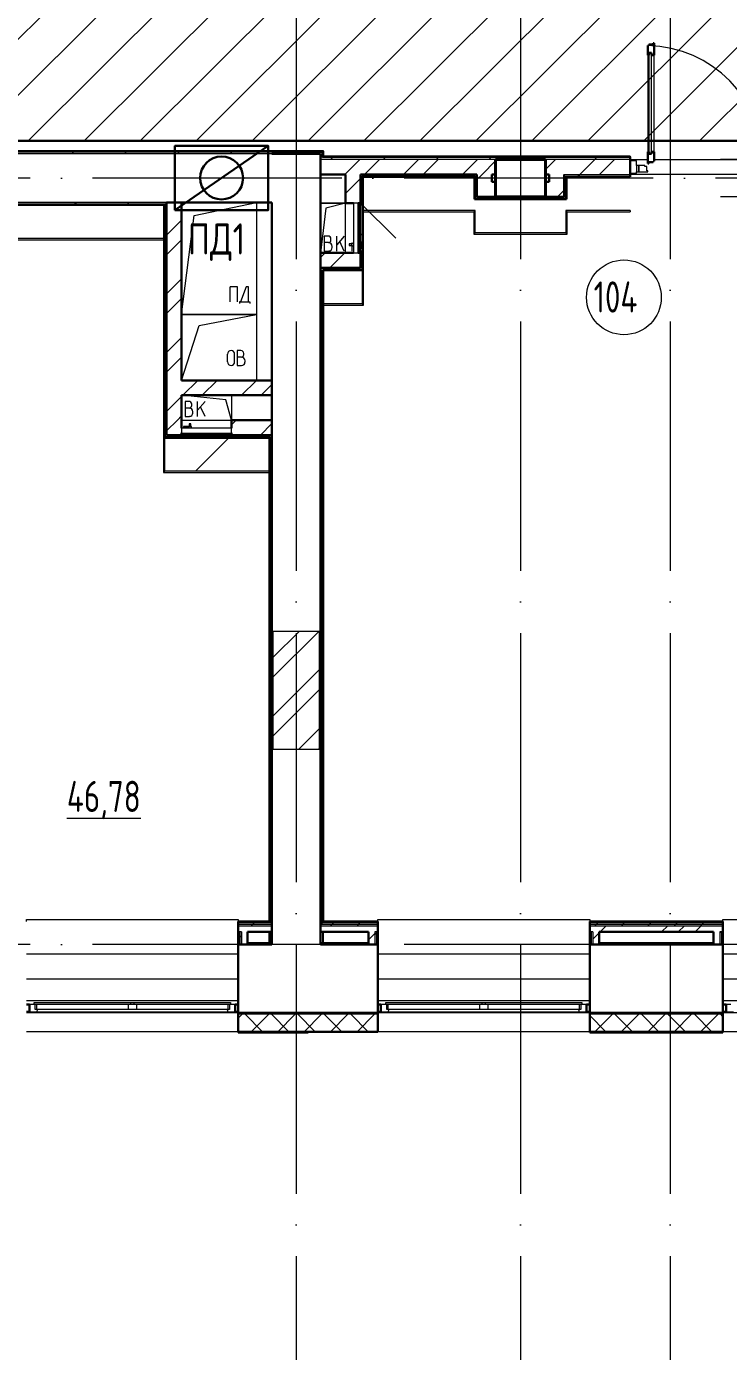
# Model space of a CAD drawing. Header units: millimetres. Extents: x -259809 to 472825, y -397243 to 31861.
# Drawn here: x -50621 to -44987, y -376099 to -365465 of the extents above; entities that cross this region are included whole.
import ezdxf

# ---------------------------------------------------------------- set-up
doc = ezdxf.new("R2010")
doc.units = ezdxf.units.MM
doc.linetypes.add('ADSK_Линия сетки', pattern=[25, 20, -2.5, 0, -2.5])
doc.linetypes.add('ADSK_Сверху', pattern=[450, 300, -150])
for name, color, linetype, lineweight in [('_ Окна', 252, 'Continuous', 30), ('Витраж', 252, 'Continuous', 9), ('Двери', 252, 'Continuous', 9), ('Линии', 7, 'Continuous', 9), ('лс', 5, 'Continuous', 30), ('Марки помещений', 252, 'Continuous', 20), ('Несущие колонны', 252, 'Continuous', 18), ('Оборудование', 8, 'Continuous', 18), ('Ограждение', 252, 'Continuous', 9), ('Окна', 252, 'Continuous', 9), ('Оси', 252, 'Continuous', 9), ('Перекрытие', 252, 'Continuous', 18), ('Стены внутренние', 252, 'Continuous', 18), ('Стены наружные', 252, 'Continuous', 18), ('Стены штриховка', 7, 'Continuous', 9)]:
    doc.layers.add(name, color=color, linetype=linetype, lineweight=lineweight)
doc.layers.add('Двери открывание', color=7, linetype='Continuous', lineweight=9, true_color=0xc0c0c0)
doc.layers.add('СОТ', color=7, linetype='Continuous')
doc.styles.add('GOST 2.304 type A', font='', dxfattribs={"height": 250})
doc.styles.add('GOST Common_3', font='', dxfattribs={"height": 3.5})
doc.styles.get('GOST 2.304 type A').set_extended_font_data('GOST 2.304 type A')
doc.styles.get('GOST Common_3').set_extended_font_data('GOST 2.304 type A')
pattern_1 = [(0, (-32119.8, 94.4), (0, 600), []), (90, (-32119.8, 94.4), (-600, 4e-14), [])]

# ---------------------------------------------------------------- blocks, each defined once
blk = doc.blocks.new('1 этаж')
at = {"layer": 'Ограждение', "true_color": 0x636466}
h = blk.add_hatch(dxfattribs=at)
h.set_pattern_fill('FP_26', color=251, style=0, pattern_type=2)
h.set_pattern_definition(pattern_1)
h.paths.add_polyline_path([(-48241, -13780), (-48236, -13775), (-54471, -13775), (-54471, -13780), (-48246, -13780)])
h = blk.add_hatch(dxfattribs=at)
h.set_pattern_fill('FP_25', color=251, style=0, pattern_type=2)
h.set_pattern_definition(pattern_1)
h.paths.add_polyline_path([(-45958, -13825), (-45776, -13825), (-45776, -13820), (-48236, -13820), (-48241, -13825), (-46676, -13825)])
at = {"color": 251, "lineweight": 18, "true_color": 0x636466}
for p, q in [((-49276, -14296), (-48776, -14190)), ((-48776, -14190), (-48776, -15090)), ((-48061, -14195), (-48261, -14195)), ((-48061, -14195), (-48261, -14195)), ((-48219, -14237), (-48261, -14595)), ((-48061, -14195), (-48219, -14237)), ((-49376, -15090), (-49276, -14296)), ((-48201, -14460), (-48231, -14460)), ((-48231, -14460), (-48231, -14580)), ((-48071, -14460), (-48131, -14531)), ((-48131, -14580), (-48131, -14460)), ((-48197, -14513), (-48231, -14513)), ((-48177, -14493), (-48177, -14483)), ((-48167, -14553), (-48167, -14543)), ((-48071, -14580), (-48107, -14503)), ((-48231, -14580), (-48194, -14580)), ((-48927, -14867), (-48985, -14867)), ((-48985, -14987), (-48985, -14867)), ((-48927, -14987), (-48927, -14867)), ((-48858, -14867), (-48902, -14987)), ((-48839, -14867), (-48858, -14867)), ((-48839, -14987), (-48839, -14867)), ((-48912, -14987), (-48912, -15002)), ((-48902, -14987), (-48912, -14987)), ((-48902, -14987), (-48839, -14987)), ((-48839, -14987), (-48829, -14987)), ((-48829, -14987), (-48829, -15002)), ((-49376, -15090), (-48776, -15090)), ((-48776, -15090), (-49376, -15090)), ((-49234, -15179), (-48776, -15090)), ((-48776, -15090), (-48776, -15618)), ((-49376, -15618), (-49234, -15179)), ((-49008, -15470), (-49008, -15407)), ((-48951, -15470), (-48951, -15407)), ((-48900, -15379), (-48930, -15379)), ((-48930, -15379), (-48930, -15499)), ((-48877, -15412), (-48877, -15402)), ((-48897, -15432), (-48930, -15432)), ((-48930, -15499), (-48894, -15499)), ((-48867, -15472), (-48867, -15462)), ((-49020, -15774), (-49376, -15738)), ((-49318, -15787), (-49348, -15787)), ((-49348, -15787), (-49348, -15907)), ((-49315, -15840), (-49348, -15840)), ((-49295, -15820), (-49295, -15810)), ((-49188, -15787), (-49248, -15858)), ((-49248, -15907), (-49248, -15787)), ((-49188, -15907), (-49224, -15830)), ((-48976, -15938), (-49020, -15774)), ((-48976, -15738), (-48976, -15938)), ((-49348, -15907), (-49312, -15907)), ((-49285, -15880), (-49285, -15870))]:
    blk.add_line(p, q, dxfattribs=at)
for centre, radius, start, end in [((-48201, -14483), 23.3, 0, 90), ((-48197, -14493), 20, 270, 0), ((-48197, -14543), 30, 0, 90), ((-48194, -14553), 26.7, 270, 0), ((-48979, -15407), 28.7, 0, 180), ((-48900, -15402), 23.3, 0, 90), ((-48897, -15412), 20, 270, 0), ((-48979, -15470), 28.7, 180, 0), ((-48897, -15462), 30, 0, 90), ((-48894, -15472), 26.7, 270, 0), ((-49318, -15810), 23.3, 0, 90), ((-49315, -15820), 20, 270, 0), ((-49315, -15870), 30, 0, 90), ((-49312, -15880), 26.7, 270, 0)]:
    blk.add_arc(centre, radius, start, end, dxfattribs=at)
at = {"layer": '_ Окна', "color": 251, "true_color": 0x636466}
for p, q in [((-50596, -20627), (-50621, -20627)), ((-50596, -20685), (-50596, -20627)), ((-48921, -20627), (-48946, -20627)), ((-48946, -20627), (-48946, -20685)), ((-47776, -20627), (-47801, -20627)), ((-47776, -20685), (-47776, -20627)), ((-46101, -20627), (-46126, -20627)), ((-46126, -20627), (-46126, -20685)), ((-45006, -20627), (-45031, -20627)), ((-45006, -20685), (-45006, -20627)), ((-50621, -20685), (-50596, -20685)), ((-48946, -20685), (-48921, -20685)), ((-47801, -20685), (-47776, -20685)), ((-46126, -20685), (-46101, -20685)), ((-45031, -20685), (-45006, -20685))]:
    blk.add_line(p, q, dxfattribs=at)
at = {"layer": '_ Окна', "color": 251, "lineweight": 18, "true_color": 0x636466}
for p, q in [((-50558, -20627), (-50596, -20627)), ((-50596, -20627), (-50596, -20685)), ((-50550, -20668), (-50550, -20627)), ((-48992, -20627), (-48992, -20668)), ((-48946, -20627), (-48984, -20627)), ((-48946, -20685), (-48946, -20627)), ((-47738, -20627), (-47776, -20627)), ((-47776, -20627), (-47776, -20685)), ((-47730, -20668), (-47730, -20627)), ((-46172, -20627), (-46172, -20668)), ((-46126, -20627), (-46164, -20627)), ((-46126, -20685), (-46126, -20627)), ((-44968, -20627), (-45006, -20627)), ((-45006, -20627), (-45006, -20685)), ((-50596, -20685), (-50536, -20685)), ((-50538, -20668), (-50550, -20668)), ((-50536, -20685), (-50532, -20668)), ((-49010, -20668), (-49005, -20685)), ((-49005, -20685), (-48946, -20685)), ((-48992, -20668), (-49004, -20668)), ((-47776, -20685), (-47716, -20685)), ((-47718, -20668), (-47730, -20668)), ((-47716, -20685), (-47712, -20668)), ((-46190, -20668), (-46185, -20685)), ((-46185, -20685), (-46126, -20685)), ((-46172, -20668), (-46184, -20668)), ((-45006, -20685), (-44946, -20685))]:
    blk.add_line(p, q, dxfattribs=at)
at = {"layer": 'Витраж', "color": 251, "lineweight": 18, "true_color": 0x636466}
for p, q in [((-45726, -13855), (-45776, -13855)), ((-45776, -13855), (-45776, -13955)), ((-45726, -13895), (-45726, -13855)), ((-45776, -13955), (-45726, -13955)), ((-45726, -13955), (-45726, -13945))]:
    blk.add_line(p, q, dxfattribs=at)
at = {"layer": 'Двери', "color": 251, "lineweight": 30, "true_color": 0x636466}
for p, q in [((-45626, -12931), (-45634, -12931)), ((-45634, -12931), (-45634, -13007)), ((-45592, -12922), (-45626, -12922)), ((-45626, -12922), (-45626, -12931)), ((-45584, -12913), (-45592, -12913)), ((-45592, -12913), (-45592, -12922)), ((-45584, -13007), (-45584, -12913)), ((-45625, -13007), (-45634, -13007)), ((-45625, -12989), (-45625, -13007)), ((-45604, -12989), (-45625, -12989)), ((-45604, -13007), (-45604, -12989)), ((-45584, -13007), (-45604, -13007)), ((-45634, -13783), (-45634, -13877)), ((-45625, -13783), (-45634, -13783)), ((-45625, -13801), (-45625, -13783)), ((-45604, -13801), (-45625, -13801)), ((-45604, -13783), (-45604, -13801)), ((-45584, -13783), (-45604, -13783)), ((-45584, -13859), (-45584, -13783)), ((-45634, -13877), (-45626, -13877)), ((-45626, -13877), (-45626, -13868)), ((-45626, -13868), (-45592, -13868)), ((-45592, -13868), (-45592, -13859)), ((-45592, -13859), (-45584, -13859))]:
    blk.add_line(p, q, dxfattribs=at)
at = {"layer": 'Двери', "color": 251, "true_color": 0x636466}
for p, q in [((-45634, -13007), (-45634, -13783)), ((-45625, -12989), (-45625, -13801)), ((-45604, -12989), (-45625, -12989)), ((-45604, -13801), (-45604, -12989)), ((-45584, -13783), (-45584, -13007)), ((-45625, -13801), (-45604, -13801)), ((-45726, -13895), (-45726, -13945)), ((-45706, -13895), (-45726, -13895)), ((-45706, -13945), (-45706, -13895)), ((-45657, -13895), (-45706, -13895)), ((-45706, -13895), (-45706, -13945)), ((-45657, -13903), (-45657, -13895)), ((-45643, -13903), (-45657, -13903)), ((-45643, -13937), (-45643, -13903)), ((-45726, -13945), (-45706, -13945)), ((-45706, -13945), (-45634, -13945)), ((-45634, -13937), (-45643, -13937)), ((-45634, -13945), (-45634, -13937))]:
    blk.add_line(p, q, dxfattribs=at)
at = {"layer": 'Двери открывание', "color": 251, "true_color": 0x636466}
blk.add_arc((-45652, -13877), 946, 0, 88.9097, dxfattribs=at)
at = {"layer": 'Линии', "color": 251, "linetype": 'ADSK_Сверху', "ltscale": 100, "true_color": 0x636466}
for p, q in [((-15051, -13845), (-48261, -13845)), ((-15051, -14145), (-48261, -14145))]:
    blk.add_line(p, q, dxfattribs=at)
at = {"layer": 'Марки помещений', "color": 251, "true_color": 0x636466}
blk.add_circle((-45826, -14952), 300, dxfattribs=at)
at = {"layer": 'Несущие колонны', "color": 251, "lineweight": 40, "true_color": 0x636466}
for p, q in [((-46856, -13845), (-46456, -13845)), ((-46856, -14145), (-46856, -13845)), ((-46456, -13845), (-46856, -13845)), ((-46456, -13845), (-46456, -14145)), ((-46856, -13965), (-46856, -14145)), ((-46456, -14145), (-46456, -13965)), ((-46456, -14145), (-46856, -14145)), ((-46856, -14145), (-46456, -14145))]:
    blk.add_line(p, q, dxfattribs=at)
at = {"layer": 'Несущие колонны', "color": 251, "true_color": 0x636466}
for p, q in [((-46856, -13845), (-46856, -13965)), ((-46456, -13965), (-46456, -13845))]:
    blk.add_line(p, q, dxfattribs=at)
at = {"layer": 'Оборудование', "color": 251, "true_color": 0x636466}
for p, q in [((-47959, -14195), (-47996, -14195)), ((-47996, -14195), (-47996, -14595)), ((-47959, -14594), (-47959, -14196)), ((-47949, -14202), (-47959, -14202)), ((-47948, -14587), (-47948, -14203)), ((-47941, -14214), (-47946, -14214)), ((-47941, -14195), (-47658, -14478)), ((-47941, -14576), (-47941, -14214)), ((-48014, -14523), (-48031, -14523)), ((-48031, -14523), (-48031, -14535)), ((-48031, -14535), (-48014, -14535)), ((-48012, -14521), (-48014, -14523)), ((-48014, -14523), (-48014, -14535)), ((-48014, -14535), (-48012, -14537)), ((-47996, -14519), (-48012, -14519)), ((-48012, -14519), (-48012, -14538)), ((-48012, -14538), (-47996, -14538)), ((-48006, -14516), (-48011, -14516)), ((-48011, -14516), (-48011, -14524)), ((-48011, -14534), (-48011, -14579)), ((-48006, -14524), (-48006, -14516)), ((-48006, -14579), (-48006, -14534)), ((-47939, -14499), (-47941, -14499)), ((-47941, -14567), (-47939, -14567)), ((-47939, -14503), (-47939, -14499)), ((-47939, -14503), (-47939, -14563)), ((-47939, -14567), (-47939, -14563)), ((-48011, -14579), (-48006, -14579)), ((-47996, -14595), (-47959, -14595)), ((-47959, -14588), (-47949, -14588)), ((-47946, -14576), (-47941, -14576)), ((-49376, -16003), (-49376, -16040)), ((-48976, -16003), (-49376, -16003)), ((-49375, -16041), (-48976, -16041)), ((-49369, -16041), (-49369, -16050)), ((-49368, -16051), (-48983, -16051)), ((-49360, -15988), (-49360, -15993)), ((-49314, -15988), (-49360, -15988)), ((-49360, -15993), (-49314, -15993)), ((-49357, -16053), (-49357, -16058)), ((-49319, -15988), (-49319, -16003)), ((-49299, -15988), (-49319, -15988)), ((-49315, -15986), (-49317, -15988)), ((-49315, -15968), (-49315, -15986)), ((-49303, -15968), (-49315, -15968)), ((-49303, -15986), (-49315, -15986)), ((-49296, -15988), (-49304, -15988)), ((-49304, -15993), (-49296, -15993)), ((-49303, -15986), (-49303, -15968)), ((-49301, -15988), (-49303, -15986)), ((-49299, -16003), (-49299, -15988)), ((-49296, -15993), (-49296, -15988)), ((-48995, -16058), (-48995, -16053)), ((-48983, -16050), (-48983, -16041)), ((-48976, -16040), (-48976, -16003)), ((-49357, -16058), (-48995, -16058)), ((-49348, -16058), (-49348, -16060)), ((-49348, -16060), (-49344, -16060)), ((-49283, -16060), (-49344, -16060)), ((-49283, -16060), (-49279, -16060)), ((-49279, -16060), (-49279, -16058)), ((-48976, -16058), (-49258, -16341))]:
    blk.add_line(p, q, dxfattribs=at)
for points, knots in [([(-47959, -14196), (-47959, -14196), (-47959, -14196), (-47959, -14196), (-47959, -14196), (-47959, -14196), (-47959, -14195), (-47959, -14195), (-47959, -14195), (-47959, -14195)], [-1, -1, -1, -1, -0.833333, -0.75, -0.583333, -0.458333, -0.333333, -0.166667, 0, 0, 0, 0]), ([(-47948, -14203), (-47948, -14203), (-47948, -14203), (-47948, -14203), (-47948, -14203), (-47948, -14203), (-47948, -14203), (-47948, -14202), (-47949, -14202), (-47949, -14202), (-47949, -14202)], [-1, -1, -1, -1, -0.833333, -0.75, -0.666667, -0.583333, -0.458333, -0.333333, -0.166667, 0, 0, 0, 0]), ([(-47946, -14214), (-47946, -14214), (-47947, -14214), (-47947, -14214), (-47947, -14214), (-47947, -14214), (-47947, -14214), (-47947, -14214), (-47948, -14214), (-47948, -14213), (-47948, -14213), (-47948, -14213), (-47948, -14213)], [-1, -1, -1, -1, -0.833333, -0.75, -0.666667, -0.583333, -0.5, -0.416667, -0.333333, -0.25, -0.166667, 0, 0, 0, 0]), ([(-47959, -14595), (-47959, -14595), (-47959, -14595), (-47959, -14595), (-47959, -14595), (-47959, -14595), (-47959, -14595), (-47959, -14595), (-47959, -14594), (-47959, -14594)], [0, 0, 0, 0, 0.166667, 0.333333, 0.458333, 0.583333, 0.708333, 0.833333, 1, 1, 1, 1]), ([(-47949, -14588), (-47949, -14588), (-47949, -14588), (-47948, -14588), (-47948, -14588), (-47948, -14588), (-47948, -14588), (-47948, -14588), (-47948, -14588), (-47948, -14587), (-47948, -14587)], [0, 0, 0, 0, 0.166667, 0.333333, 0.458333, 0.583333, 0.666667, 0.75, 0.833333, 1, 1, 1, 1]), ([(-47948, -14578), (-47948, -14578), (-47948, -14578), (-47948, -14577), (-47948, -14577), (-47947, -14577), (-47947, -14577), (-47947, -14577), (-47947, -14577), (-47947, -14576), (-47947, -14576), (-47946, -14576), (-47946, -14576)], [0, 0, 0, 0, 0.166667, 0.25, 0.333333, 0.416667, 0.5, 0.583333, 0.666667, 0.75, 0.833333, 1, 1, 1, 1]), ([(-49376, -16040), (-49376, -16040), (-49376, -16040), (-49375, -16040), (-49375, -16040), (-49375, -16041), (-49375, -16041), (-49375, -16041), (-49375, -16041), (-49375, -16041)], [0, 0, 0, 0, 0.166667, 0.333333, 0.458333, 0.583333, 0.708333, 0.833333, 1, 1, 1, 1]), ([(-49369, -16050), (-49369, -16051), (-49369, -16051), (-49368, -16051), (-49368, -16051), (-49368, -16051), (-49368, -16051), (-49368, -16051), (-49368, -16051), (-49368, -16051), (-49368, -16051)], [0, 0, 0, 0, 0.166667, 0.333333, 0.458333, 0.583333, 0.666667, 0.75, 0.833333, 1, 1, 1, 1]), ([(-49358, -16051), (-49358, -16051), (-49358, -16051), (-49357, -16052), (-49357, -16052), (-49357, -16052), (-49357, -16052), (-49357, -16052), (-49357, -16052), (-49357, -16052), (-49357, -16053), (-49357, -16053), (-49357, -16053)], [0, 0, 0, 0, 0.166667, 0.25, 0.333333, 0.416667, 0.5, 0.583333, 0.666667, 0.75, 0.833333, 1, 1, 1, 1]), ([(-48995, -16053), (-48995, -16053), (-48995, -16053), (-48994, -16052), (-48994, -16052), (-48994, -16052), (-48994, -16052), (-48994, -16052), (-48994, -16052), (-48994, -16052), (-48993, -16051), (-48993, -16051), (-48993, -16051)], [-1, -1, -1, -1, -0.833333, -0.75, -0.666667, -0.583333, -0.5, -0.416667, -0.333333, -0.25, -0.166667, 0, 0, 0, 0]), ([(-48983, -16051), (-48983, -16051), (-48983, -16051), (-48983, -16051), (-48983, -16051), (-48983, -16051), (-48983, -16051), (-48983, -16051), (-48983, -16051), (-48983, -16051), (-48983, -16050)], [-1, -1, -1, -1, -0.833333, -0.75, -0.666667, -0.583333, -0.458333, -0.333333, -0.166667, 0, 0, 0, 0]), ([(-48976, -16041), (-48976, -16041), (-48976, -16041), (-48976, -16041), (-48976, -16041), (-48976, -16040), (-48976, -16040), (-48976, -16040), (-48976, -16040), (-48976, -16040)], [-1, -1, -1, -1, -0.833333, -0.75, -0.583333, -0.458333, -0.333333, -0.166667, 0, 0, 0, 0])]:
    blk.add_open_spline(points, degree=3, knots=knots, dxfattribs=at)
at = {"layer": 'Ограждение', "color": 251, "true_color": 0x636466}
for p, q in [((-48236, -13775), (-54471, -13775)), ((-48236, -13775), (-48241, -13780)), ((-48236, -13820), (-48241, -13825)), ((-48236, -13820), (-48236, -13775)), ((-45776, -13820), (-48236, -13820)), ((-45776, -13820), (-45776, -13825)), ((-47021, -14255), (-47921, -14255)), ((-47916, -14265), (-47921, -14260)), ((-47916, -15015), (-47916, -14265)), ((-47916, -14265), (-47031, -14265)), ((-47031, -14265), (-47021, -14255)), ((-47031, -14265), (-47031, -14445)), ((-47021, -14435), (-47021, -14255)), ((-46281, -14265), (-46291, -14255)), ((-46291, -14255), (-46291, -14435)), ((-45776, -14255), (-46291, -14255)), ((-46281, -14445), (-46281, -14265)), ((-46281, -14265), (-45776, -14265)), ((-45776, -14255), (-45776, -14265)), ((-47031, -14445), (-47021, -14435)), ((-47031, -14445), (-46281, -14445)), ((-46291, -14435), (-47021, -14435)), ((-46281, -14445), (-46291, -14435)), ((-49516, -14480), (-54471, -14480)), ((-54471, -14490), (-49521, -14490)), ((-49516, -14485), (-49521, -14490)), ((-49521, -14490), (-49521, -16358)), ((-47926, -14735), (-47926, -15005)), ((-47926, -15005), (-48241, -15005)), ((-48236, -15015), (-48241, -15010)), ((-48236, -19960), (-48236, -15015)), ((-48236, -15015), (-47916, -15015)), ((-47916, -15015), (-47926, -15005)), ((-49511, -16348), (-49511, -16078)), ((-49521, -16358), (-49511, -16348)), ((-49521, -16358), (-48676, -16358)), ((-48671, -16348), (-49511, -16348)), ((-48676, -16358), (-48671, -16353)), ((-48676, -16358), (-48676, -19960)), ((-50621, -19960), (-50621, -19945)), ((-50621, -19945), (-48921, -19945)), ((-48921, -19945), (-48921, -19960)), ((-47801, -19960), (-47801, -19945)), ((-47801, -19945), (-46101, -19945)), ((-46101, -19945), (-46101, -19960)), ((-45031, -19960), (-45031, -19945)), ((-45031, -19945), (-43331, -19945)), ((-48676, -20045), (-48676, -20130)), ((-48666, -20130), (-48666, -20045)), ((-48246, -20045), (-48246, -20130)), ((-48236, -20130), (-48236, -20045)), ((-50621, -20220), (-48921, -20220)), ((-47801, -20220), (-46101, -20220)), ((-45031, -20220), (-43331, -20220)), ((-50621, -20420), (-48921, -20420)), ((-47801, -20420), (-46101, -20420)), ((-45031, -20420), (-43331, -20420)), ((-50621, -20595), (-48921, -20595)), ((-47801, -20595), (-46101, -20595)), ((-45031, -20595), (-43331, -20595))]:
    blk.add_line(p, q, dxfattribs=at)
at = {"layer": 'Окна', "color": 251, "true_color": 0x636466}
for p, q in [((-50558, -20610), (-49786, -20610)), ((-50558, -20627), (-50558, -20610)), ((-49786, -20627), (-50558, -20627)), ((-50538, -20668), (-50538, -20627)), ((-49806, -20627), (-49806, -20668)), ((-49786, -20610), (-49756, -20610)), ((-49786, -20610), (-49786, -20627)), ((-49756, -20627), (-49786, -20627)), ((-49756, -20610), (-48984, -20610)), ((-49756, -20627), (-49756, -20610)), ((-48984, -20627), (-49756, -20627)), ((-49736, -20668), (-49736, -20627)), ((-49004, -20627), (-49004, -20668)), ((-48984, -20610), (-48984, -20627)), ((-47738, -20610), (-46966, -20610)), ((-47738, -20627), (-47738, -20610)), ((-46966, -20627), (-47738, -20627)), ((-47718, -20668), (-47718, -20627)), ((-46986, -20627), (-46986, -20668)), ((-46966, -20610), (-46936, -20610)), ((-46966, -20610), (-46966, -20627)), ((-46936, -20627), (-46966, -20627)), ((-46936, -20610), (-46164, -20610)), ((-46936, -20627), (-46936, -20610)), ((-46164, -20627), (-46936, -20627)), ((-46916, -20668), (-46916, -20627)), ((-46184, -20627), (-46184, -20668)), ((-46164, -20610), (-46164, -20627)), ((-49806, -20668), (-50538, -20668)), ((-50536, -20685), (-49005, -20685)), ((-49736, -20668), (-49806, -20668)), ((-49004, -20668), (-49736, -20668)), ((-46986, -20668), (-47718, -20668)), ((-47716, -20685), (-46185, -20685)), ((-46916, -20668), (-46986, -20668)), ((-46184, -20668), (-46916, -20668))]:
    blk.add_line(p, q, dxfattribs=at)
at = {"layer": 'Оси', "color": 251, "linetype": 'ADSK_Линия сетки', "ltscale": 100, "true_color": 0x636466}
for p, q in [((-48456, -2645), (-48456, -33771)), ((-46656, -2645), (-46656, -33771)), ((-45456, -2645), (-45456, -33771)), ((4411, -13995), (-72528, -13995)), ((4411, -20145), (-72528, -20145))]:
    blk.add_line(p, q, dxfattribs=at)
at = {"layer": 'Перекрытие', "color": 251, "ltscale": 100, "true_color": 0x636466}
for p, q in [((-45776, -13845), (-45634, -13845)), ((-45584, -13845), (-44368, -13845)), ((-48261, -14195), (-48061, -14195)), ((-48976, -15738), (-48976, -15938))]:
    blk.add_line(p, q, dxfattribs=at)
at = {"layer": 'Стены внутренние', "color": 251, "true_color": 0x636466}
for p, q in [((-48651, -13800), (-54481, -13800)), ((-48646, -17630), (-48266, -17630)), ((-48266, -18580), (-48646, -18580)), ((-48921, -20695), (-50621, -20695)), ((-46101, -20695), (-47801, -20695)), ((-43331, -20695), (-45031, -20695)), ((-48921, -20847), (-50621, -20847)), ((-46101, -20847), (-47801, -20847)), ((-43331, -20847), (-45031, -20847))]:
    blk.add_line(p, q, dxfattribs=at)
at = {"layer": 'Стены внутренние', "color": 251, "lineweight": 30, "true_color": 0x636466}
for p, q in [((-48261, -13800), (-48651, -13800)), ((-48261, -14595), (-48261, -13965)), ((-49376, -14190), (-48651, -14190)), ((-48651, -14190), (-48651, -15618)), ((-48651, -15738), (-48651, -15938)), ((-48651, -17630), (-48646, -17630)), ((-48266, -17630), (-48261, -17630)), ((-48646, -18580), (-48651, -18580)), ((-48261, -18580), (-48266, -18580)), ((-48651, -20045), (-48651, -20145)), ((-48261, -20145), (-48261, -20045)), ((-48921, -20145), (-48921, -20695)), ((-48651, -20145), (-48846, -20145)), ((-47876, -20145), (-48261, -20145)), ((-47801, -20695), (-47801, -20145)), ((-46101, -20145), (-46101, -20695)), ((-45106, -20145), (-46026, -20145)), ((-45031, -20695), (-45031, -20145)), ((-48921, -20695), (-47801, -20695)), ((-48921, -20705), (-48921, -20847)), ((-47801, -20847), (-47801, -20705)), ((-46101, -20695), (-45031, -20695)), ((-46101, -20705), (-46101, -20847)), ((-45031, -20847), (-45031, -20705)), ((-48921, -20847), (-47801, -20847))]:
    blk.add_line(p, q, dxfattribs=at)
at = {"layer": 'Стены внутренние', "color": 251, "linetype": 'Continuous', "lineweight": 9, "true_color": 0x636466}
for p, q in [((-48921, -20737), (-48889, -20705)), ((-48727, -20845), (-48867, -20705)), ((-48817, -20845), (-48677, -20705)), ((-48515, -20845), (-48655, -20705)), ((-48605, -20845), (-48465, -20705)), ((-48303, -20845), (-48443, -20705)), ((-48393, -20845), (-48253, -20705)), ((-48091, -20845), (-48231, -20705)), ((-48181, -20845), (-48041, -20705)), ((-47879, -20845), (-48019, -20705)), ((-47968, -20845), (-47828, -20705)), ((-47801, -20711), (-47807, -20705)), ((-45970, -20845), (-46101, -20714)), ((-46059, -20845), (-45919, -20705)), ((-45758, -20845), (-45898, -20705)), ((-45847, -20845), (-45707, -20705)), ((-45545, -20845), (-45685, -20705)), ((-45635, -20845), (-45495, -20705)), ((-45333, -20845), (-45473, -20705)), ((-45423, -20845), (-45283, -20705)), ((-45121, -20845), (-45261, -20705)), ((-45211, -20845), (-45071, -20705)), ((-45031, -20724), (-45049, -20705)), ((-46030, -20845), (-46031, -20847)), ((-45775, -20847), (-45776, -20845)), ((-45188, -20847), (-45189, -20845))]:
    blk.add_line(p, q, dxfattribs=at)
at = {"layer": 'Стены наружные', "color": 251, "lineweight": 30, "true_color": 0x636466}
for p, q in [((-48241, -13780), (-54481, -13780)), ((-48246, -13785), (-48261, -13785)), ((-48261, -13800), (-48261, -13965)), ((-48246, -13830), (-48246, -13785)), ((-48241, -13825), (-48241, -13780)), ((-45776, -13825), (-48241, -13825)), ((-46856, -13845), (-46456, -13845)), ((-45776, -13985), (-45776, -13825)), ((-48261, -13965), (-48061, -13965)), ((-48061, -13965), (-48061, -14195)), ((-47941, -13965), (-47006, -13965)), ((-47941, -13965), (-47941, -14214)), ((-47926, -13980), (-47021, -13980)), ((-47926, -13985), (-47926, -13980)), ((-47921, -13985), (-47026, -13985)), ((-47921, -14735), (-47921, -13985)), ((-47026, -13985), (-47026, -14165)), ((-47021, -13980), (-47021, -14160)), ((-47006, -13965), (-47006, -14145)), ((-46886, -13965), (-46856, -13965)), ((-46886, -14025), (-46886, -13965)), ((-46856, -14025), (-46886, -14025)), ((-46856, -14145), (-46856, -14025)), ((-46456, -13965), (-46426, -13965)), ((-46426, -14025), (-46456, -14025)), ((-46456, -14025), (-46456, -14145)), ((-46426, -13965), (-46426, -14025)), ((-46306, -14145), (-46306, -13965)), ((-46291, -14160), (-46291, -13980)), ((-46286, -13985), (-45776, -13985)), ((-46286, -14165), (-46286, -13985)), ((-54481, -14210), (-49516, -14210)), ((-49516, -14210), (-49516, -16078)), ((-49511, -14205), (-49511, -16073)), ((-49496, -16058), (-49496, -14190)), ((-49376, -14190), (-49496, -14190)), ((-49376, -15618), (-49376, -14190)), ((-48061, -14195), (-47996, -14195)), ((-47959, -14195), (-47941, -14195)), ((-47026, -14165), (-46286, -14165)), ((-47021, -14160), (-46291, -14160)), ((-47006, -14145), (-46856, -14145)), ((-46856, -14145), (-46306, -14145)), ((-47996, -14595), (-48261, -14595)), ((-48261, -14595), (-48261, -20045)), ((-47941, -14595), (-47959, -14595)), ((-47941, -14576), (-47941, -14715)), ((-48261, -14715), (-47941, -14715)), ((-48246, -19965), (-48246, -14730)), ((-48241, -14735), (-47921, -14735)), ((-48241, -19960), (-48241, -14735)), ((-47941, -14730), (-47926, -14730)), ((-48651, -15618), (-49376, -15618)), ((-48651, -15738), (-48651, -15618)), ((-49376, -15738), (-48651, -15738)), ((-49376, -16003), (-49376, -15738)), ((-48651, -15938), (-48976, -15938)), ((-48976, -15938), (-48976, -16003)), ((-48651, -20045), (-48651, -15938)), ((-49376, -16058), (-49376, -16040)), ((-48976, -16040), (-48976, -16058)), ((-49516, -16078), (-48671, -16078)), ((-49511, -16073), (-48666, -16073)), ((-49357, -16058), (-49496, -16058)), ((-48651, -16058), (-48995, -16058)), ((-48671, -16078), (-48671, -19960)), ((-48666, -16073), (-48666, -19965)), ((-48646, -17630), (-48646, -18580)), ((-48266, -18580), (-48266, -17630)), ((-48921, -19960), (-48921, -20145)), ((-48671, -19960), (-48921, -19960)), ((-48666, -19965), (-48671, -19965)), ((-48261, -19970), (-48246, -19970)), ((-48241, -19965), (-48246, -19965)), ((-47801, -19960), (-48241, -19960)), ((-47801, -20145), (-47801, -19960)), ((-46101, -19960), (-46101, -20145)), ((-45031, -19960), (-46101, -19960)), ((-45031, -20145), (-45031, -19960)), ((-48846, -20045), (-48651, -20045)), ((-48846, -20145), (-48846, -20045)), ((-48261, -20045), (-47876, -20045)), ((-47876, -20045), (-47876, -20145)), ((-46026, -20045), (-45106, -20045)), ((-46026, -20145), (-46026, -20045)), ((-45106, -20045), (-45106, -20145)), ((-48921, -20145), (-48846, -20145)), ((-47876, -20145), (-47801, -20145)), ((-46101, -20145), (-46026, -20145)), ((-45106, -20145), (-45031, -20145)), ((-48921, -20695), (-48921, -20705)), ((-47801, -20705), (-47801, -20695)), ((-46101, -20695), (-46101, -20705)), ((-45031, -20705), (-45031, -20695)), ((-48921, -20847), (-48921, -20852)), ((-48921, -20852), (-48361, -20852)), ((-48361, -20852), (-48361, -20847)), ((-45031, -20847), (-46101, -20847)), ((-46101, -20847), (-46101, -20852)), ((-46101, -20852), (-45031, -20852)), ((-45031, -20852), (-45031, -20847))]:
    blk.add_line(p, q, dxfattribs=at)
at = {"layer": 'Стены наружные', "color": 251, "linetype": 'Continuous', "lineweight": 9, "true_color": 0x636466}
for p, q in [((-50596, -13785), (-50591, -13780)), ((-50525, -13785), (-50520, -13780)), ((-50454, -13785), (-50449, -13780)), ((-50384, -13785), (-50379, -13780)), ((-50313, -13785), (-50308, -13780)), ((-50257, -13800), (-50242, -13785)), ((-50242, -13785), (-50237, -13780)), ((-50171, -13785), (-50166, -13780)), ((-50101, -13785), (-50096, -13780)), ((-50030, -13785), (-50025, -13780)), ((-49959, -13785), (-49954, -13780)), ((-49889, -13785), (-49884, -13780)), ((-49833, -13800), (-49818, -13785)), ((-49818, -13785), (-49813, -13780)), ((-49747, -13785), (-49742, -13780)), ((-49677, -13785), (-49672, -13780)), ((-49606, -13785), (-49601, -13780)), ((-49535, -13785), (-49530, -13780)), ((-49464, -13785), (-49459, -13780)), ((-49409, -13800), (-49394, -13785)), ((-49394, -13785), (-49389, -13780)), ((-49323, -13785), (-49318, -13780)), ((-49252, -13785), (-49247, -13780)), ((-49182, -13785), (-49177, -13780)), ((-49111, -13785), (-49106, -13780)), ((-49040, -13785), (-49035, -13780)), ((-48984, -13800), (-48969, -13785)), ((-48969, -13785), (-48964, -13780)), ((-48899, -13785), (-48894, -13780)), ((-48828, -13785), (-48823, -13780)), ((-48757, -13785), (-48752, -13780)), ((-48687, -13785), (-48682, -13780)), ((-48616, -13785), (-48611, -13780)), ((-48560, -13800), (-48545, -13785)), ((-48545, -13785), (-48540, -13780)), ((-48474, -13785), (-48469, -13780)), ((-48404, -13785), (-48399, -13780)), ((-48333, -13785), (-48328, -13780)), ((-48262, -13785), (-48257, -13780)), ((-48261, -13846), (-48260, -13845)), ((-48237, -13830), (-48232, -13825)), ((-48181, -13845), (-48166, -13830)), ((-48166, -13830), (-48161, -13825)), ((-48095, -13830), (-48090, -13825)), ((-48065, -13965), (-47945, -13845)), ((-48024, -13830), (-48019, -13825)), ((-47954, -13830), (-47949, -13825)), ((-47908, -13965), (-47788, -13845)), ((-47883, -13830), (-47878, -13825)), ((-47812, -13830), (-47807, -13825)), ((-47757, -13845), (-47742, -13830)), ((-47742, -13830), (-47737, -13825)), ((-47671, -13830), (-47666, -13825)), ((-47600, -13830), (-47595, -13825)), ((-47594, -13965), (-47474, -13845)), ((-47529, -13830), (-47524, -13825)), ((-47459, -13830), (-47454, -13825)), ((-47437, -13965), (-47317, -13845)), ((-47388, -13830), (-47383, -13825)), ((-47332, -13845), (-47317, -13830)), ((-47317, -13830), (-47312, -13825)), ((-47247, -13830), (-47242, -13825)), ((-47176, -13830), (-47171, -13825)), ((-47122, -13965), (-47002, -13845)), ((-47105, -13830), (-47100, -13825)), ((-47035, -13830), (-47030, -13825)), ((-46965, -13965), (-46856, -13856)), ((-46964, -13830), (-46959, -13825)), ((-46908, -13845), (-46893, -13830)), ((-46893, -13830), (-46888, -13825)), ((-46822, -13830), (-46817, -13825)), ((-46752, -13830), (-46747, -13825)), ((-46681, -13830), (-46676, -13825)), ((-46610, -13830), (-46605, -13825)), ((-46540, -13830), (-46535, -13825)), ((-46484, -13845), (-46469, -13830)), ((-46469, -13830), (-46464, -13825)), ((-46456, -13927), (-46374, -13845)), ((-46398, -13830), (-46393, -13825)), ((-46327, -13830), (-46322, -13825)), ((-46257, -13830), (-46252, -13825)), ((-46186, -13830), (-46181, -13825)), ((-46180, -13965), (-46060, -13845)), ((-46115, -13830), (-46110, -13825)), ((-46060, -13845), (-46045, -13830)), ((-46045, -13830), (-46040, -13825)), ((-46022, -13965), (-45902, -13845)), ((-45974, -13830), (-45969, -13825)), ((-45903, -13830), (-45898, -13825)), ((-45832, -13830), (-45827, -13825)), ((-48061, -14118), (-47941, -13998)), ((-47941, -14030), (-47926, -14015)), ((-47926, -14015), (-47921, -14010)), ((-47897, -13985), (-47892, -13980)), ((-47892, -13980), (-47877, -13965)), ((-47826, -13985), (-47821, -13980)), ((-47755, -13985), (-47750, -13980)), ((-47684, -13985), (-47679, -13980)), ((-47614, -13985), (-47609, -13980)), ((-47543, -13985), (-47538, -13980)), ((-47472, -13985), (-47467, -13980)), ((-47467, -13980), (-47452, -13965)), ((-47402, -13985), (-47397, -13980)), ((-47331, -13985), (-47326, -13980)), ((-47260, -13985), (-47255, -13980)), ((-47190, -13985), (-47185, -13980)), ((-47119, -13985), (-47114, -13980)), ((-47048, -13985), (-47043, -13980)), ((-47043, -13980), (-47028, -13965)), ((-47026, -14034), (-47021, -14029)), ((-47006, -14006), (-46965, -13965)), ((-46291, -14006), (-46286, -14001)), ((-46270, -13985), (-46265, -13980)), ((-46200, -13985), (-46195, -13980)), ((-46195, -13980), (-46180, -13965)), ((-46129, -13985), (-46124, -13980)), ((-46058, -13985), (-46053, -13980)), ((-45987, -13985), (-45982, -13980)), ((-45917, -13985), (-45912, -13980)), ((-45846, -13985), (-45841, -13980)), ((-47926, -14085), (-47921, -14080)), ((-47026, -14104), (-47021, -14099)), ((-46360, -14145), (-46306, -14092)), ((-46306, -14092), (-46291, -14077)), ((-46291, -14077), (-46286, -14072)), ((-46291, -14147), (-46286, -14142)), ((-50596, -14210), (-50591, -14205)), ((-50526, -14210), (-50521, -14205)), ((-50455, -14210), (-50450, -14205)), ((-50384, -14210), (-50379, -14205)), ((-50314, -14210), (-50309, -14205)), ((-50243, -14210), (-50238, -14205)), ((-50238, -14205), (-50223, -14190)), ((-50172, -14210), (-50167, -14205)), ((-50102, -14210), (-50097, -14205)), ((-50031, -14210), (-50026, -14205)), ((-49960, -14210), (-49955, -14205)), ((-49889, -14210), (-49884, -14205)), ((-49819, -14210), (-49814, -14205)), ((-49814, -14205), (-49799, -14190)), ((-49748, -14210), (-49743, -14205)), ((-49677, -14210), (-49672, -14205)), ((-49607, -14210), (-49602, -14205)), ((-49536, -14210), (-49531, -14205)), ((-47926, -14156), (-47921, -14151)), ((-47926, -14227), (-47921, -14222)), ((-47016, -14165), (-47011, -14160)), ((-46945, -14165), (-46940, -14160)), ((-46875, -14165), (-46870, -14160)), ((-46804, -14165), (-46799, -14160)), ((-46799, -14160), (-46784, -14145)), ((-46733, -14165), (-46728, -14160)), ((-46662, -14165), (-46657, -14160)), ((-46592, -14165), (-46587, -14160)), ((-46521, -14165), (-46516, -14160)), ((-46450, -14165), (-46445, -14160)), ((-46380, -14165), (-46375, -14160)), ((-46375, -14160), (-46360, -14145)), ((-46309, -14165), (-46304, -14160)), ((-49516, -14261), (-49511, -14256)), ((-49516, -14331), (-49511, -14326)), ((-49496, -14453), (-49376, -14333)), ((-47926, -14297), (-47921, -14292)), ((-49516, -14402), (-49511, -14397)), ((-47941, -14454), (-47926, -14439)), ((-47926, -14368), (-47921, -14363)), ((-47926, -14439), (-47921, -14434)), ((-49516, -14473), (-49511, -14468)), ((-49516, -14544), (-49511, -14539)), ((-49496, -14610), (-49376, -14490)), ((-47926, -14509), (-47921, -14504)), ((-49516, -14614), (-49511, -14609)), ((-48261, -14632), (-48224, -14595)), ((-48187, -14715), (-48067, -14595)), ((-47926, -14580), (-47921, -14575)), ((-47926, -14651), (-47921, -14646)), ((-49516, -14685), (-49511, -14680)), ((-49516, -14756), (-49511, -14751)), ((-48261, -14774), (-48246, -14759)), ((-48246, -14759), (-48241, -14754)), ((-48222, -14735), (-48217, -14730)), ((-48217, -14730), (-48202, -14715)), ((-48152, -14735), (-48147, -14730)), ((-48081, -14735), (-48076, -14730)), ((-48010, -14735), (-48005, -14730)), ((-47940, -14735), (-47935, -14730)), ((-47926, -14722), (-47921, -14717)), ((-49516, -14826), (-49511, -14821)), ((-49496, -14924), (-49376, -14804)), ((-48246, -14829), (-48241, -14824)), ((-49516, -14897), (-49511, -14892)), ((-49516, -14968), (-49511, -14963)), ((-49496, -15081), (-49376, -14961)), ((-48246, -14900), (-48241, -14895)), ((-48246, -14971), (-48241, -14966)), ((-49516, -15039), (-49511, -15034)), ((-48246, -15042), (-48241, -15037)), ((-49516, -15109), (-49511, -15104)), ((-49516, -15180), (-49511, -15175)), ((-48261, -15198), (-48246, -15183)), ((-48246, -15112), (-48241, -15107)), ((-48246, -15183), (-48241, -15178)), ((-49516, -15251), (-49511, -15246)), ((-49496, -15395), (-49376, -15275)), ((-48246, -15254), (-48241, -15249)), ((-49516, -15321), (-49511, -15316)), ((-49516, -15392), (-49511, -15387)), ((-48246, -15324), (-48241, -15319)), ((-48246, -15395), (-48241, -15390)), ((-49516, -15463), (-49511, -15458)), ((-49496, -15553), (-49376, -15433)), ((-48246, -15466), (-48241, -15461)), ((-49516, -15534), (-49511, -15529)), ((-49516, -15604), (-49511, -15599)), ((-49367, -15738), (-49247, -15618)), ((-49210, -15738), (-49090, -15618)), ((-48896, -15738), (-48776, -15618)), ((-48261, -15622), (-48246, -15607)), ((-48246, -15537), (-48241, -15532)), ((-48246, -15607), (-48241, -15602)), ((-49516, -15675), (-49511, -15670)), ((-48738, -15738), (-48651, -15651)), ((-48246, -15678), (-48241, -15673)), ((-49516, -15746), (-49511, -15741)), ((-49516, -15816), (-49511, -15811)), ((-49496, -15867), (-49376, -15747)), ((-48246, -15749), (-48241, -15744)), ((-48246, -15819), (-48241, -15814)), ((-49516, -15887), (-49511, -15882)), ((-49496, -16024), (-49410, -15938)), ((-49410, -15938), (-49376, -15904)), ((-48976, -15976), (-48938, -15938)), ((-48246, -15890), (-48241, -15885)), ((-49516, -15958), (-49511, -15953)), ((-49516, -16029), (-49511, -16024)), ((-48744, -16058), (-48651, -15965)), ((-48261, -16047), (-48246, -16032)), ((-48246, -15961), (-48241, -15956)), ((-48246, -16032), (-48241, -16027)), ((-49495, -16078), (-49490, -16073)), ((-49424, -16078), (-49419, -16073)), ((-49353, -16078), (-49348, -16073)), ((-49283, -16078), (-49278, -16073)), ((-49212, -16078), (-49207, -16073)), ((-49141, -16078), (-49136, -16073)), ((-49070, -16078), (-49065, -16073)), ((-49000, -16078), (-48995, -16073)), ((-48929, -16078), (-48924, -16073)), ((-48920, -16073), (-48920, -16058)), ((-48858, -16078), (-48853, -16073)), ((-48788, -16078), (-48783, -16073)), ((-48717, -16078), (-48712, -16073)), ((-48671, -16103), (-48666, -16098)), ((-48246, -16102), (-48241, -16097)), ((-48671, -16174), (-48666, -16169)), ((-48671, -16244), (-48666, -16239)), ((-48246, -16173), (-48241, -16168)), ((-48246, -16244), (-48241, -16239)), ((-48671, -16315), (-48666, -16310)), ((-48246, -16314), (-48241, -16309)), ((-48671, -16386), (-48666, -16381)), ((-48671, -16457), (-48666, -16452)), ((-48261, -16471), (-48246, -16456)), ((-48246, -16385), (-48241, -16380)), ((-48246, -16456), (-48241, -16451)), ((-48671, -16527), (-48666, -16522)), ((-48246, -16527), (-48241, -16522)), ((-48671, -16598), (-48666, -16593)), ((-48671, -16669), (-48666, -16664)), ((-48246, -16597), (-48241, -16592)), ((-48246, -16668), (-48241, -16663)), ((-48671, -16739), (-48666, -16734)), ((-48246, -16739), (-48241, -16734)), ((-48671, -16810), (-48666, -16805)), ((-48671, -16881), (-48666, -16876)), ((-48261, -16895), (-48246, -16880)), ((-48246, -16809), (-48241, -16804)), ((-48246, -16880), (-48241, -16875)), ((-48671, -16952), (-48666, -16947)), ((-48246, -16951), (-48241, -16946)), ((-48671, -17022), (-48666, -17017)), ((-48671, -17093), (-48666, -17088)), ((-48246, -17022), (-48241, -17017)), ((-48246, -17092), (-48241, -17087)), ((-48671, -17164), (-48666, -17159)), ((-48246, -17163), (-48241, -17158)), ((-48671, -17234), (-48666, -17229)), ((-48671, -17305), (-48666, -17300)), ((-48261, -17319), (-48246, -17304)), ((-48246, -17234), (-48241, -17229)), ((-48246, -17304), (-48241, -17299)), ((-48671, -17376), (-48666, -17371)), ((-48246, -17375), (-48241, -17370)), ((-48671, -17447), (-48666, -17442)), ((-48671, -17517), (-48666, -17512)), ((-48246, -17446), (-48241, -17441)), ((-48246, -17516), (-48241, -17511)), ((-48671, -17588), (-48666, -17583)), ((-48646, -17846), (-48430, -17630)), ((-48646, -18003), (-48273, -17630)), ((-48246, -17587), (-48241, -17582)), ((-48671, -17659), (-48666, -17654)), ((-48671, -17729), (-48666, -17724)), ((-48261, -17744), (-48246, -17729)), ((-48246, -17658), (-48241, -17653)), ((-48246, -17729), (-48241, -17724)), ((-48671, -17800), (-48666, -17795)), ((-48246, -17799), (-48241, -17794)), ((-48671, -17871), (-48666, -17866)), ((-48671, -17941), (-48666, -17936)), ((-48646, -18317), (-48266, -17937)), ((-48246, -17870), (-48241, -17865)), ((-48246, -17941), (-48241, -17936)), ((-48671, -18012), (-48666, -18007)), ((-48246, -18011), (-48241, -18006)), ((-48671, -18083), (-48666, -18078)), ((-48671, -18154), (-48666, -18149)), ((-48646, -18475), (-48266, -18095)), ((-48261, -18168), (-48246, -18153)), ((-48246, -18082), (-48241, -18077)), ((-48246, -18153), (-48241, -18148)), ((-48671, -18224), (-48666, -18219)), ((-48246, -18224), (-48241, -18219)), ((-48246, -18294), (-48241, -18289)), ((-48671, -18295), (-48666, -18290)), ((-48671, -18366), (-48666, -18361)), ((-48246, -18365), (-48241, -18360)), ((-48671, -18436), (-48666, -18431)), ((-48671, -18507), (-48666, -18502)), ((-48437, -18580), (-48266, -18409)), ((-48246, -18436), (-48241, -18431)), ((-48246, -18506), (-48241, -18501)), ((-48671, -18578), (-48666, -18573)), ((-48280, -18580), (-48266, -18566)), ((-48261, -18592), (-48246, -18577)), ((-48246, -18577), (-48241, -18572)), ((-48671, -18649), (-48666, -18644)), ((-48671, -18719), (-48666, -18714)), ((-48246, -18648), (-48241, -18643)), ((-48246, -18719), (-48241, -18714)), ((-48671, -18790), (-48666, -18785)), ((-48246, -18789), (-48241, -18784)), ((-48671, -18861), (-48666, -18856)), ((-48671, -18931), (-48666, -18926)), ((-48246, -18860), (-48241, -18855)), ((-48246, -18931), (-48241, -18926)), ((-48671, -19002), (-48666, -18997)), ((-48261, -19016), (-48246, -19001)), ((-48246, -19001), (-48241, -18996)), ((-48671, -19073), (-48666, -19068)), ((-48671, -19144), (-48666, -19139)), ((-48246, -19072), (-48241, -19067)), ((-48246, -19143), (-48241, -19138)), ((-48671, -19214), (-48666, -19209)), ((-48246, -19214), (-48241, -19209)), ((-48671, -19285), (-48666, -19280)), ((-48671, -19356), (-48666, -19351)), ((-48246, -19284), (-48241, -19279)), ((-48246, -19355), (-48241, -19350)), ((-48671, -19426), (-48666, -19421)), ((-48261, -19441), (-48246, -19426)), ((-48246, -19426), (-48241, -19421)), ((-48671, -19497), (-48666, -19492)), ((-48671, -19568), (-48666, -19563)), ((-48246, -19496), (-48241, -19491)), ((-48246, -19567), (-48241, -19562)), ((-48671, -19639), (-48666, -19634)), ((-48246, -19638), (-48241, -19633)), ((-48671, -19709), (-48666, -19704)), ((-48671, -19780), (-48666, -19775)), ((-48246, -19709), (-48241, -19704)), ((-48246, -19779), (-48241, -19774)), ((-48671, -19851), (-48666, -19846)), ((-48261, -19865), (-48246, -19850)), ((-48246, -19850), (-48241, -19845)), ((-48856, -19965), (-48851, -19960)), ((-48815, -19995), (-48803, -19983)), ((-48803, -19983), (-48790, -19970)), ((-48790, -19970), (-48785, -19965)), ((-48785, -19965), (-48780, -19960)), ((-48715, -19965), (-48710, -19960)), ((-48671, -19921), (-48666, -19916)), ((-48246, -19921), (-48241, -19916)), ((-48220, -19965), (-48215, -19960)), ((-48179, -19995), (-48167, -19983)), ((-48167, -19983), (-48154, -19970)), ((-48149, -19965), (-48144, -19960)), ((-48078, -19965), (-48073, -19960)), ((-48008, -19965), (-48003, -19960)), ((-47967, -19995), (-47954, -19983)), ((-47954, -19983), (-47942, -19970)), ((-47942, -19970), (-47937, -19965)), ((-47937, -19965), (-47932, -19960)), ((-47866, -19965), (-47861, -19960)), ((-46098, -19965), (-46093, -19960)), ((-46058, -19995), (-46045, -19983)), ((-46045, -19983), (-46033, -19970)), ((-46028, -19965), (-46023, -19960)), ((-45957, -19965), (-45952, -19960)), ((-45886, -19965), (-45881, -19960)), ((-45846, -19995), (-45833, -19983)), ((-45833, -19983), (-45821, -19970)), ((-45821, -19970), (-45816, -19965)), ((-45816, -19965), (-45811, -19960)), ((-45745, -19965), (-45740, -19960)), ((-45674, -19965), (-45669, -19960)), ((-45633, -19995), (-45621, -19983)), ((-45621, -19983), (-45608, -19970)), ((-45603, -19965), (-45598, -19960)), ((-45533, -19965), (-45528, -19960)), ((-45462, -19965), (-45457, -19960)), ((-45421, -19995), (-45409, -19983)), ((-45409, -19983), (-45396, -19970)), ((-45396, -19970), (-45391, -19965)), ((-45391, -19965), (-45386, -19960)), ((-45321, -19965), (-45316, -19960)), ((-45250, -19965), (-45245, -19960)), ((-45209, -19995), (-45197, -19983)), ((-45197, -19983), (-45184, -19970)), ((-45179, -19965), (-45174, -19960)), ((-45108, -19965), (-45103, -19960)), ((-45038, -19965), (-45033, -19960)), ((-48921, -20101), (-48908, -20088)), ((-48908, -20088), (-48896, -20076)), ((-48261, -19998), (-48258, -19995)), ((-47876, -20107), (-47826, -20057)), ((-47826, -20066), (-47813, -20054)), ((-47815, -20045), (-47801, -20032)), ((-47813, -20054), (-47805, -20045)), ((-46076, -20103), (-46026, -20053)), ((-46018, -20045), (-45968, -19995)), ((-45525, -20045), (-45475, -19995)), ((-45390, -20045), (-45340, -19995)), ((-45255, -20045), (-45205, -19995)), ((-45056, -20054), (-45047, -20045)), ((-48847, -20848), (-48850, -20852)), ((-46031, -20847), (-46034, -20852)), ((-45774, -20848), (-45775, -20847)), ((-45185, -20852), (-45188, -20847))]:
    blk.add_line(p, q, dxfattribs=at)
at = {"layer": 'Стены наружные', "color": 251, "true_color": 0x636466}
for p, q in [((-46856, -13965), (-46856, -13845)), ((-46456, -13845), (-46456, -13965)), ((-45776, -13845), (-45634, -13845)), ((-45584, -13845), (-44368, -13845)), ((-44176, -13965), (-45776, -13965)), ((-49496, -14190), (-54481, -14190)), ((-48061, -14595), (-48061, -14195)), ((-49376, -15938), (-48976, -15938)), ((-48846, -20130), (-48658, -20130)), ((-48658, -20145), (-48658, -20130)), ((-48253, -20130), (-47876, -20130)), ((-48253, -20145), (-48253, -20130)), ((-46026, -20130), (-45106, -20130))]:
    blk.add_line(p, q, dxfattribs=at)
at = {"layer": 'Стены штриховка', "color": 251, "true_color": 0x636466}
for p, q in [((-54481, -13785), (-48261, -13785)), ((-46856, -13845), (-48261, -13845)), ((-45776, -13830), (-48246, -13830)), ((-45776, -13845), (-46456, -13845)), ((-47926, -14730), (-47926, -13985)), ((-46306, -13965), (-45776, -13965)), ((-46291, -13980), (-45776, -13980)), ((-49496, -14205), (-54481, -14205)), ((-48246, -14730), (-47941, -14730)), ((-48671, -19965), (-48921, -19965)), ((-48921, -19970), (-48651, -19970)), ((-48921, -19983), (-48651, -19983)), ((-48666, -19965), (-48651, -19965)), ((-48261, -19983), (-47801, -19983)), ((-48246, -19970), (-47801, -19970)), ((-47801, -19965), (-48241, -19965)), ((-45031, -19965), (-46101, -19965)), ((-46101, -19970), (-45031, -19970)), ((-46101, -19983), (-45031, -19983)), ((-48921, -19995), (-48651, -19995)), ((-48896, -20045), (-48921, -20045)), ((-48908, -20045), (-48908, -20145)), ((-48896, -20045), (-48896, -20145)), ((-48261, -19995), (-47801, -19995)), ((-47801, -20045), (-47826, -20045)), ((-47826, -20045), (-47826, -20145)), ((-47813, -20045), (-47813, -20145)), ((-46101, -19995), (-45031, -19995)), ((-46076, -20045), (-46101, -20045)), ((-46088, -20045), (-46088, -20145)), ((-46076, -20045), (-46076, -20145)), ((-45031, -20045), (-45056, -20045)), ((-45056, -20045), (-45056, -20145)), ((-45043, -20045), (-45043, -20145)), ((-47801, -20705), (-48921, -20705)), ((-45031, -20705), (-46101, -20705)), ((-48919, -20771), (-48921, -20771)), ((-48919, -20771), (-48919, -20845)), ((-47801, -20771), (-47803, -20771)), ((-47803, -20845), (-47803, -20771)), ((-46099, -20771), (-46101, -20771)), ((-46099, -20771), (-46099, -20845)), ((-45031, -20771), (-45033, -20771)), ((-45033, -20845), (-45033, -20771)), ((-48919, -20845), (-47803, -20845)), ((-46099, -20845), (-45033, -20845))]:
    blk.add_line(p, q, dxfattribs=at)
at = {"layer": 'Марки помещений', "color": 251, "true_color": 0x636466, "style": 'GOST Common_3', "width": 0.9}
for s, p in [('104', (-46069, -15074)), ('%%U46,78', (-50297, -19082))]:
    blk.add_text(s, height=250, dxfattribs=at).set_placement(p)
blk = doc.blocks.new('Клапан')
at = {"layer": 'лс', "color": 1, "lineweight": 30}
blk.add_line((-375, -258), (375, 258), dxfattribs=at)
blk.add_lwpolyline([(-375, -258), (375, -258), (375, 258), (-375, 258)], close=True, dxfattribs=at)
blk.add_circle((0, 0), 172, dxfattribs=at)

msp = doc.modelspace()

# ---------------------------------------------------------------- hatches: boundary and pattern name
at = {"layer": 'лс', "lineweight": 5}
h = msp.add_hatch(dxfattribs=at)
h.set_pattern_fill('ANSI31', color=6, scale=100)
h.set_pattern_definition([(45, (7e-12, 55557.13), (-224.5064, 224.5064), [])])
h.paths.add_polyline_path([(-51575, -358204), (-59024, -358204), (-59024, -366383), (-40856, -366383), (-40856, -364571), (-51575, -364571)])
edge = h.paths.add_edge_path(flags=16)
edge.add_ellipse((-57732, -358889), major_axis=(912, 0), ratio=0.29514, start_angle=0, end_angle=360)
h.paths.add_polyline_path([(-58219, -359161), (-57273, -359161), (-57273, -358652), (-58219, -358652)], flags=24)

# ---------------------------------------------------------------- linework, layer by layer
at = {"layer": 'лс', "color": 6, "lineweight": 30}
msp.add_lwpolyline([(-59024, -366383), (-59024, -358204), (-51575, -358204), (-51575, -364571), (-40856, -364571), (-40856, -366383)], close=True, dxfattribs=at)

# ---------------------------------------------------------------- block references
msp.add_blockref('1 этаж', (0, -352687))
at = {"layer": 'лс', "color": 1, "lineweight": 30}
msp.add_blockref('Клапан', (-49055, -366681), dxfattribs=at)

# ---------------------------------------------------------------- texts
at = {"layer": 'СОТ', "color": 1, "insert": (-49096, -367196), "char_height": 250, "width": 1872.2, "attachment_point": 5, "style": 'GOST 2.304 type A'}
msp.add_mtext('ПД1', dxfattribs=at)

doc.saveas('drawing.dxf')
